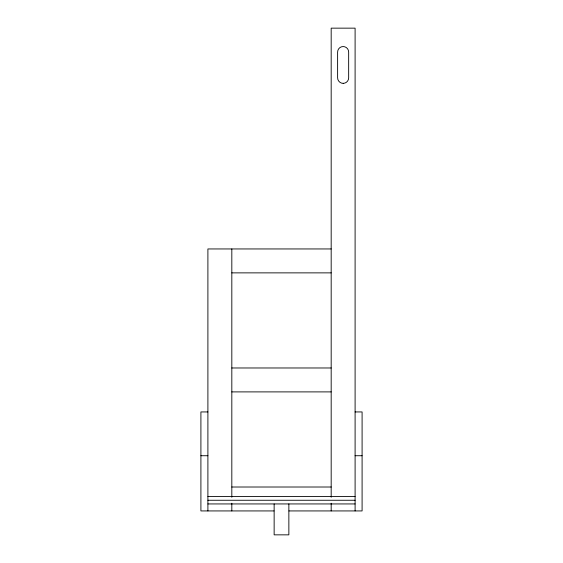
<?xml version="1.0" encoding="UTF-8"?>
<svg xmlns="http://www.w3.org/2000/svg" width="563" height="563" viewBox="0 0 563 563"><rect width="100%" height="100%" fill="white"/><g stroke="black" fill="none" stroke-linecap="round" stroke-linejoin="round"><path stroke-width="0.84" d="M331.178 248.952L207.902 248.952L207.902 510.93M231.822 272.872L331.178 272.872M231.822 367.977L331.178 367.977M231.822 391.897L331.178 391.897M207.902 411.94L200.907 411.94L200.907 510.93L274.026 510.93M355.098 411.94L362.093 411.94L362.093 510.93L288.974 510.93M200.907 455.727L207.902 455.727M355.098 455.727L362.093 455.727M231.822 487.009L331.178 487.009M207.902 496.58L355.098 496.58M207.902 500.261L355.098 500.261M207.902 503.941L355.098 503.941M355.098 510.93L355.098 28.15L331.178 28.15L331.178 497.263M331.178 503.245L331.178 510.93M288.861 503.941L288.861 534.85L274.139 534.85L274.139 503.941M231.822 248.952L231.822 497.263M231.822 503.245L231.822 510.93M343.198 83.352C340.228 83.444 337.554 80.805 337.617 77.828L337.617 52.07A5.517 5.517 0 0 1 343.141 46.553A5.517 5.517 0 0 1 348.659 52.07L348.659 77.828A5.517 5.517 0 0 1 343.198 83.352"/></g></svg>
